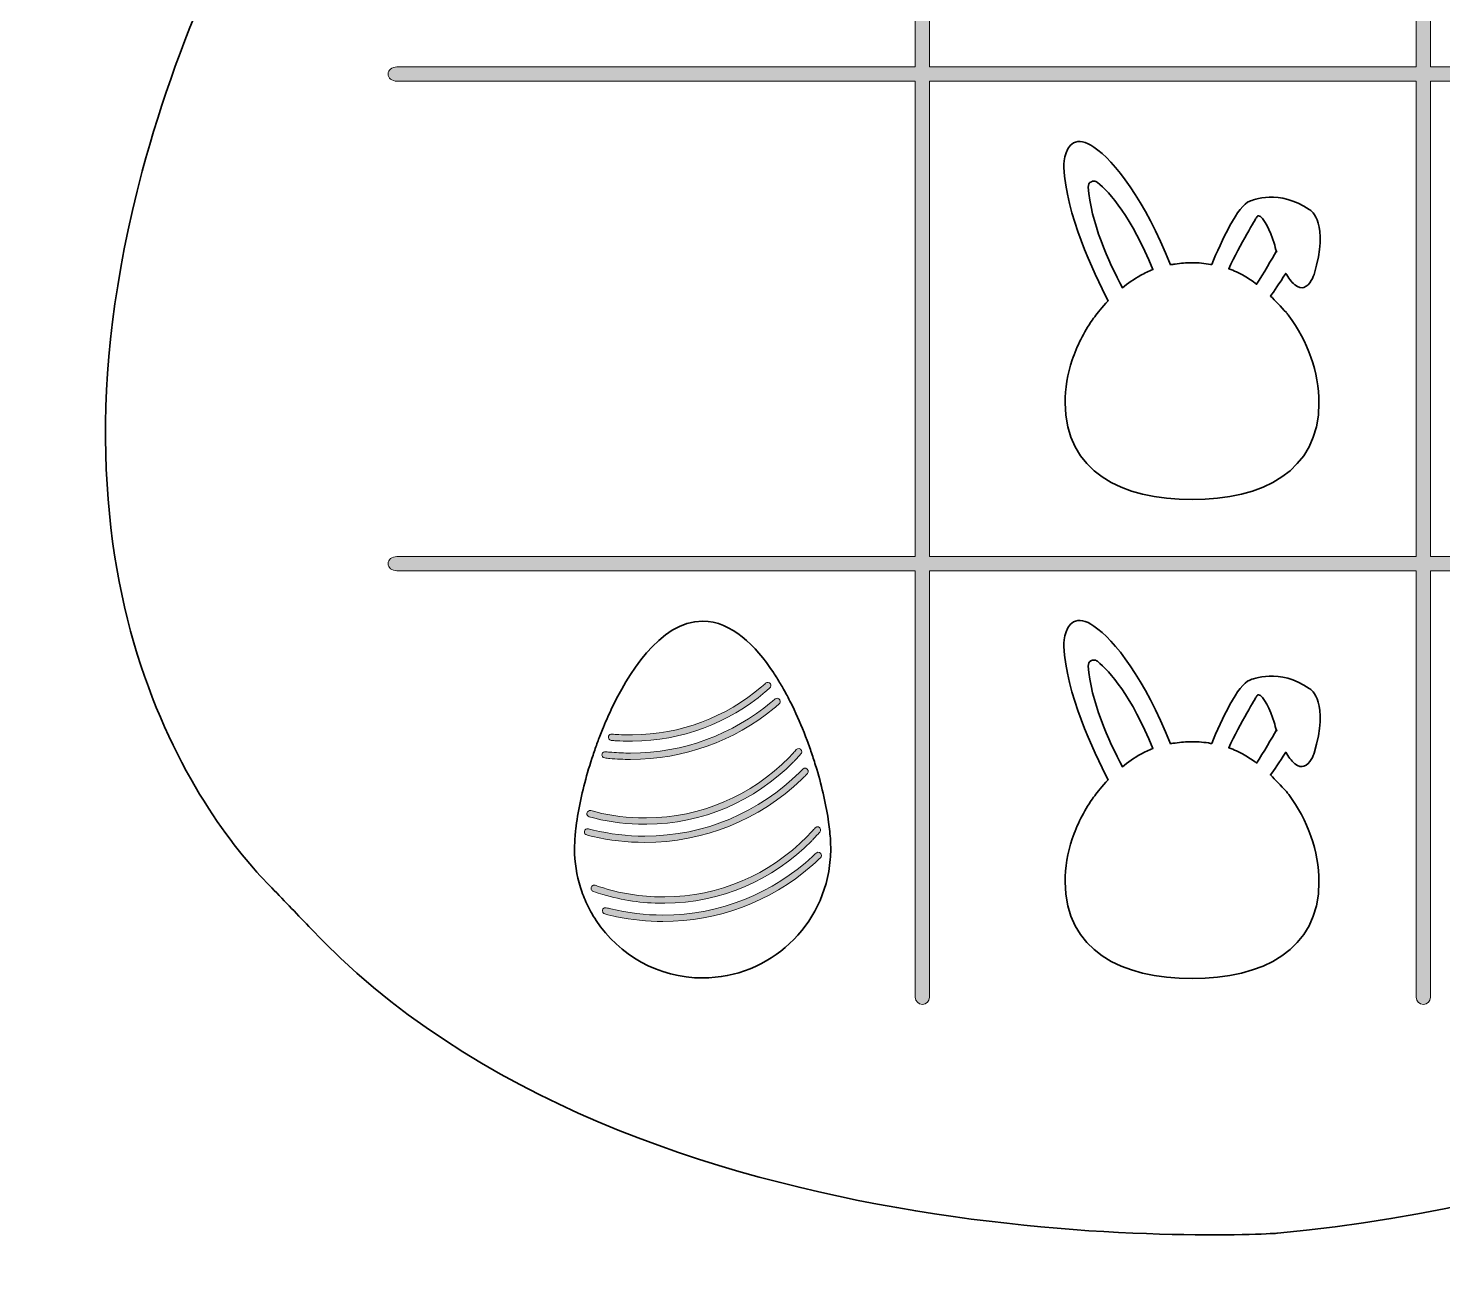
# Model space of a CAD drawing. Extents: x -194 to 1336, y -1228 to 339.
# Drawn here: x -194 to 620, y -1228 to -511 of the extents above; entities that cross this region are included whole.
import ezdxf

# ---------------------------------------------------------------- set-up
doc = ezdxf.new("R2010")
doc.units = 0
doc.header["$MEASUREMENT"] = 0
doc.layers.add('Layer 1', color=7, linetype='Continuous', lineweight=0)

# ---------------------------------------------------------------- blocks, each defined once
blk = doc.blocks.new('Block_5')
at = {"layer": 'Layer 1', "true_color": 0x000000, "transparency": 33554687}
h = blk.add_hatch(color=18, dxfattribs=at)
h.dxf.hatch_style = 2
edge = h.paths.add_edge_path()
edge.add_spline(control_points=[(228.05, -889.57), (207.33, -907.31), (181.29, -917.11), (153.68, -917.37), (153.32, -917.38), (152.95, -917.38), (152.58, -917.38), (150.3, -917.38), (148.03, -917.31), (145.78, -917.18), (144.47, -917.1), (143.16, -917), (141.87, -916.88), (141.07, -916.81), (140.32, -917.26), (140.02, -918), (140.02, -918.02), (140.01, -918.03), (140, -918.05), (139.56, -919.17), (140.32, -920.4), (141.51, -920.51), (142.45, -920.59), (143.4, -920.67), (144.34, -920.73), (147.07, -920.92), (149.81, -921.01), (152.57, -921.01), (152.95, -921.01), (153.34, -921.01), (153.72, -921), (182.01, -920.74), (208.72, -910.75), (230.02, -892.66), (230.93, -891.89), (231.83, -891.11), (232.71, -890.31), (233.36, -889.73), (233.49, -888.75), (233.02, -888.02), (233.01, -888.01), (233.01, -888), (233, -887.98), (232.4, -887.05), (231.11, -886.87), (230.29, -887.61), (229.55, -888.27), (228.8, -888.92), (228.05, -889.57)], knot_values=[0, 0, 0, 0, 1, 1, 1, 2, 2, 2, 3, 3, 3, 4, 4, 4, 5, 5, 5, 6, 6, 6, 7, 7, 7, 8, 8, 8, 9, 9, 9, 10, 10, 10, 11, 11, 11, 12, 12, 12, 13, 13, 13, 14, 14, 14, 15, 15, 15, 16, 16, 16, 16], degree=3, periodic=0)
h = blk.add_hatch(color=18, dxfattribs=at)
h.dxf.hatch_style = 2
edge = h.paths.add_edge_path()
edge.add_spline(control_points=[(233.47, -898.57), (211.52, -916.83), (183.32, -927.82), (152.6, -927.82), (148.98, -927.82), (145.4, -927.67), (141.85, -927.37), (140.61, -927.26), (139.38, -927.14), (138.16, -927), (137.32, -926.91), (136.52, -927.4), (136.24, -928.19), (136.24, -928.21), (136.23, -928.23), (136.23, -928.24), (135.85, -929.34), (136.58, -930.49), (137.73, -930.62), (138.69, -930.73), (139.65, -930.83), (140.61, -930.91), (144.58, -931.27), (148.58, -931.45), (152.6, -931.45), (183.11, -931.45), (212.01, -921.04), (235.26, -901.9), (236.21, -901.11), (237.16, -900.31), (238.09, -899.5), (238.73, -898.95), (238.88, -898.03), (238.48, -897.29), (238.47, -897.26), (238.45, -897.23), (238.43, -897.19), (237.88, -896.19), (236.54, -895.95), (235.68, -896.7), (234.95, -897.33), (234.22, -897.96), (233.47, -898.57)], knot_values=[0, 0, 0, 0, 1, 1, 1, 2, 2, 2, 3, 3, 3, 4, 4, 4, 5, 5, 5, 6, 6, 6, 7, 7, 7, 8, 8, 8, 9, 9, 9, 10, 10, 10, 11, 11, 11, 12, 12, 12, 13, 13, 13, 14, 14, 14, 14], degree=3, periodic=0)
h = blk.add_hatch(color=18, dxfattribs=at)
h.dxf.hatch_style = 2
edge = h.paths.add_edge_path()
edge.add_spline(control_points=[(246.1, -927.81), (245.33, -928.65), (244.53, -929.49), (243.72, -930.31), (221.97, -952.46), (192.9, -964.82), (161.86, -965.11), (161.49, -965.12), (161.12, -965.12), (160.76, -965.12), (151.1, -965.12), (141.72, -963.93), (132.73, -961.69), (131.74, -961.45), (130.76, -961.19), (129.78, -960.92), (128.76, -960.64), (127.72, -961.3), (127.54, -962.35), (127.53, -962.37), (127.53, -962.4), (127.52, -962.43), (127.37, -963.34), (127.92, -964.22), (128.8, -964.47), (129.9, -964.77), (131.01, -965.05), (132.11, -965.32), (141.37, -967.59), (150.97, -968.75), (160.74, -968.75), (161.12, -968.75), (161.51, -968.75), (161.89, -968.75), (193.91, -968.45), (223.89, -955.7), (246.31, -932.85), (246.7, -932.46), (247.07, -932.07), (247.45, -931.68), (248.52, -930.56), (249.57, -929.42), (250.6, -928.26), (251.03, -927.77), (251.16, -927.08), (250.94, -926.46), (250.93, -926.45), (250.93, -926.43), (250.92, -926.42), (250.46, -925.14), (248.8, -924.81), (247.89, -925.83), (247.31, -926.5), (246.71, -927.16), (246.1, -927.81)], knot_values=[0, 0, 0, 0, 1, 1, 1, 2, 2, 2, 3, 3, 3, 4, 4, 4, 5, 5, 5, 6, 6, 6, 7, 7, 7, 8, 8, 8, 9, 9, 9, 10, 10, 10, 11, 11, 11, 12, 12, 12, 13, 13, 13, 14, 14, 14, 15, 15, 15, 16, 16, 16, 17, 17, 17, 18, 18, 18, 18], degree=3, periodic=0)
h = blk.add_hatch(color=18, dxfattribs=at)
h.dxf.hatch_style = 2
edge = h.paths.add_edge_path()
edge.add_spline(control_points=[(249.79, -938.93), (226.9, -961.57), (195.44, -975.57), (160.78, -975.57), (150.6, -975.57), (140.7, -974.36), (131.21, -972.08), (130.25, -971.85), (129.29, -971.61), (128.34, -971.36), (127.27, -971.07), (126.2, -971.82), (126.09, -972.92), (126.09, -972.95), (126.09, -972.98), (126.09, -973), (126, -973.88), (126.56, -974.69), (127.41, -974.91), (128.56, -975.21), (129.72, -975.5), (130.89, -975.77), (140.57, -978.04), (150.58, -979.2), (160.78, -979.2), (194.67, -979.2), (226.59, -966.34), (250.97, -942.93), (251.63, -942.31), (252.28, -941.67), (252.92, -941.03), (253.37, -940.57), (253.83, -940.11), (254.28, -939.65), (254.73, -939.18), (254.89, -938.51), (254.7, -937.89), (254.69, -937.85), (254.68, -937.81), (254.67, -937.78), (254.28, -936.46), (252.62, -936.06), (251.66, -937.05), (251.04, -937.68), (250.42, -938.31), (249.79, -938.93)], knot_values=[0, 0, 0, 0, 1, 1, 1, 2, 2, 2, 3, 3, 3, 4, 4, 4, 5, 5, 5, 6, 6, 6, 7, 7, 7, 8, 8, 8, 9, 9, 9, 10, 10, 10, 11, 11, 11, 12, 12, 12, 13, 13, 13, 14, 14, 14, 15, 15, 15, 15], degree=3, periodic=0)
h = blk.add_hatch(color=18, dxfattribs=at)
h.dxf.hatch_style = 2
edge = h.paths.add_edge_path()
edge.add_spline(control_points=[(256.94, -972.81), (256.04, -973.8), (255.11, -974.78), (254.17, -975.75), (232.42, -997.9), (203.35, -1010.26), (172.3, -1010.55), (171.93, -1010.56), (171.57, -1010.56), (171.2, -1010.56), (158.51, -1010.56), (146.27, -1008.5), (134.81, -1004.71), (133.97, -1004.43), (133.12, -1004.15), (132.29, -1003.85), (130.84, -1003.33), (129.47, -1004.74), (130.01, -1006.18), (130.02, -1006.22), (130.04, -1006.26), (130.05, -1006.3), (130.24, -1006.79), (130.64, -1007.18), (131.13, -1007.35), (132.97, -1008.01), (134.83, -1008.61), (136.7, -1009.18), (147.75, -1012.48), (159.34, -1014.19), (171.19, -1014.19), (171.57, -1014.19), (171.95, -1014.19), (172.33, -1014.18), (204.35, -1013.88), (234.33, -1001.14), (256.76, -978.29), (256.95, -978.09), (257.15, -977.89), (257.34, -977.69), (258.75, -976.23), (260.12, -974.74), (261.45, -973.23), (261.78, -972.85), (261.94, -972.35), (261.88, -971.85), (261.88, -971.84), (261.88, -971.82), (261.88, -971.8), (261.71, -970.25), (259.77, -969.63), (258.74, -970.81), (258.15, -971.48), (257.55, -972.15), (256.94, -972.81)], knot_values=[0, 0, 0, 0, 1, 1, 1, 2, 2, 2, 3, 3, 3, 4, 4, 4, 5, 5, 5, 6, 6, 6, 7, 7, 7, 8, 8, 8, 9, 9, 9, 10, 10, 10, 11, 11, 11, 12, 12, 12, 13, 13, 13, 14, 14, 14, 15, 15, 15, 16, 16, 16, 17, 17, 17, 18, 18, 18, 18], degree=3, periodic=0)
h = blk.add_hatch(color=18, dxfattribs=at)
h.dxf.hatch_style = 2
edge = h.paths.add_edge_path()
edge.add_spline(control_points=[(257.25, -987.23), (234.64, -1008.18), (204.4, -1021), (171.22, -1021), (160.93, -1021), (150.93, -1019.77), (141.35, -1017.44), (140.45, -1017.23), (139.55, -1017), (138.65, -1016.76), (137.06, -1016.34), (135.79, -1018.09), (136.68, -1019.47), (136.71, -1019.51), (136.73, -1019.54), (136.75, -1019.57), (136.99, -1019.95), (137.37, -1020.22), (137.8, -1020.33), (140.06, -1020.93), (142.33, -1021.46), (144.62, -1021.93), (153.27, -1023.72), (162.17, -1024.64), (171.22, -1024.64), (202.9, -1024.64), (232.86, -1013.4), (256.55, -992.82), (258.32, -991.28), (260.06, -989.69), (261.76, -988.04), (262.08, -987.73), (262.28, -987.31), (262.31, -986.87), (262.31, -986.82), (262.31, -986.77), (262.32, -986.72), (262.43, -985.08), (260.46, -984.16), (259.28, -985.31), (258.61, -985.95), (257.93, -986.59), (257.25, -987.23)], knot_values=[0, 0, 0, 0, 1, 1, 1, 2, 2, 2, 3, 3, 3, 4, 4, 4, 5, 5, 5, 6, 6, 6, 7, 7, 7, 8, 8, 8, 9, 9, 9, 10, 10, 10, 11, 11, 11, 12, 12, 12, 13, 13, 13, 14, 14, 14, 14], degree=3, periodic=0)
at = {"layer": 'Layer 1'}
for points, knots in [([(228.05, -889.57), (207.33, -907.31), (181.29, -917.11), (153.68, -917.37), (153.32, -917.38), (152.95, -917.38), (152.58, -917.38), (150.3, -917.38), (148.03, -917.31), (145.78, -917.18), (144.47, -917.1), (143.16, -917), (141.87, -916.88), (141.07, -916.81), (140.32, -917.26), (140.02, -918), (140.02, -918.02), (140.01, -918.03), (140, -918.05), (139.56, -919.17), (140.32, -920.4), (141.51, -920.51), (142.45, -920.59), (143.4, -920.67), (144.34, -920.73), (147.07, -920.92), (149.81, -921.01), (152.57, -921.01), (152.95, -921.01), (153.34, -921.01), (153.72, -921), (182.01, -920.74), (208.72, -910.75), (230.02, -892.66), (230.93, -891.89), (231.83, -891.11), (232.71, -890.31), (233.36, -889.73), (233.49, -888.75), (233.02, -888.02), (233.01, -888.01), (233.01, -888), (233, -887.98), (232.4, -887.05), (231.11, -886.87), (230.29, -887.61), (229.55, -888.27), (228.8, -888.92), (228.05, -889.57)], [0, 0, 0, 0, 1, 1, 1, 2, 2, 2, 3, 3, 3, 4, 4, 4, 5, 5, 5, 6, 6, 6, 7, 7, 7, 8, 8, 8, 9, 9, 9, 10, 10, 10, 11, 11, 11, 12, 12, 12, 13, 13, 13, 14, 14, 14, 15, 15, 15, 16, 16, 16, 16]), ([(233.47, -898.57), (211.52, -916.83), (183.32, -927.82), (152.6, -927.82), (148.98, -927.82), (145.4, -927.67), (141.85, -927.37), (140.61, -927.26), (139.38, -927.14), (138.16, -927), (137.32, -926.91), (136.52, -927.4), (136.24, -928.19), (136.24, -928.21), (136.23, -928.23), (136.23, -928.24), (135.85, -929.34), (136.58, -930.49), (137.73, -930.62), (138.69, -930.73), (139.65, -930.83), (140.61, -930.91), (144.58, -931.27), (148.58, -931.45), (152.6, -931.45), (183.11, -931.45), (212.01, -921.04), (235.26, -901.9), (236.21, -901.11), (237.16, -900.31), (238.09, -899.5), (238.73, -898.95), (238.88, -898.03), (238.48, -897.29), (238.47, -897.26), (238.45, -897.23), (238.43, -897.19), (237.88, -896.19), (236.54, -895.95), (235.68, -896.7), (234.95, -897.33), (234.22, -897.96), (233.47, -898.57)], [0, 0, 0, 0, 1, 1, 1, 2, 2, 2, 3, 3, 3, 4, 4, 4, 5, 5, 5, 6, 6, 6, 7, 7, 7, 8, 8, 8, 9, 9, 9, 10, 10, 10, 11, 11, 11, 12, 12, 12, 13, 13, 13, 14, 14, 14, 14]), ([(246.1, -927.81), (245.33, -928.65), (244.53, -929.49), (243.72, -930.31), (221.97, -952.46), (192.9, -964.82), (161.86, -965.11), (161.49, -965.12), (161.12, -965.12), (160.76, -965.12), (151.1, -965.12), (141.72, -963.93), (132.73, -961.69), (131.74, -961.45), (130.76, -961.19), (129.78, -960.92), (128.76, -960.64), (127.72, -961.3), (127.54, -962.35), (127.53, -962.37), (127.53, -962.4), (127.52, -962.43), (127.37, -963.34), (127.92, -964.22), (128.8, -964.47), (129.9, -964.77), (131.01, -965.05), (132.11, -965.32), (141.37, -967.59), (150.97, -968.75), (160.74, -968.75), (161.12, -968.75), (161.51, -968.75), (161.89, -968.75), (193.91, -968.45), (223.89, -955.7), (246.31, -932.85), (246.7, -932.46), (247.07, -932.07), (247.45, -931.68), (248.52, -930.56), (249.57, -929.42), (250.6, -928.26), (251.03, -927.77), (251.16, -927.08), (250.94, -926.46), (250.93, -926.45), (250.93, -926.43), (250.92, -926.42), (250.46, -925.14), (248.8, -924.81), (247.89, -925.83), (247.31, -926.5), (246.71, -927.16), (246.1, -927.81)], [0, 0, 0, 0, 1, 1, 1, 2, 2, 2, 3, 3, 3, 4, 4, 4, 5, 5, 5, 6, 6, 6, 7, 7, 7, 8, 8, 8, 9, 9, 9, 10, 10, 10, 11, 11, 11, 12, 12, 12, 13, 13, 13, 14, 14, 14, 15, 15, 15, 16, 16, 16, 17, 17, 17, 18, 18, 18, 18]), ([(249.79, -938.93), (226.9, -961.57), (195.44, -975.57), (160.78, -975.57), (150.6, -975.57), (140.7, -974.36), (131.21, -972.08), (130.25, -971.85), (129.29, -971.61), (128.34, -971.36), (127.27, -971.07), (126.2, -971.82), (126.09, -972.92), (126.09, -972.95), (126.09, -972.98), (126.09, -973), (126, -973.88), (126.56, -974.69), (127.41, -974.91), (128.56, -975.21), (129.72, -975.5), (130.89, -975.77), (140.57, -978.04), (150.58, -979.2), (160.78, -979.2), (194.67, -979.2), (226.59, -966.34), (250.97, -942.93), (251.63, -942.31), (252.28, -941.67), (252.92, -941.03), (253.37, -940.57), (253.83, -940.11), (254.28, -939.65), (254.73, -939.18), (254.89, -938.51), (254.7, -937.89), (254.69, -937.85), (254.68, -937.81), (254.67, -937.78), (254.28, -936.46), (252.62, -936.06), (251.66, -937.05), (251.04, -937.68), (250.42, -938.31), (249.79, -938.93)], [0, 0, 0, 0, 1, 1, 1, 2, 2, 2, 3, 3, 3, 4, 4, 4, 5, 5, 5, 6, 6, 6, 7, 7, 7, 8, 8, 8, 9, 9, 9, 10, 10, 10, 11, 11, 11, 12, 12, 12, 13, 13, 13, 14, 14, 14, 15, 15, 15, 15]), ([(256.94, -972.81), (256.04, -973.8), (255.11, -974.78), (254.17, -975.75), (232.42, -997.9), (203.35, -1010.26), (172.3, -1010.55), (171.93, -1010.56), (171.57, -1010.56), (171.2, -1010.56), (158.51, -1010.56), (146.27, -1008.5), (134.81, -1004.71), (133.97, -1004.43), (133.12, -1004.15), (132.29, -1003.85), (130.84, -1003.33), (129.47, -1004.74), (130.01, -1006.18), (130.02, -1006.22), (130.04, -1006.26), (130.05, -1006.3), (130.24, -1006.79), (130.64, -1007.18), (131.13, -1007.35), (132.97, -1008.01), (134.83, -1008.61), (136.7, -1009.18), (147.75, -1012.48), (159.34, -1014.19), (171.19, -1014.19), (171.57, -1014.19), (171.95, -1014.19), (172.33, -1014.18), (204.35, -1013.88), (234.33, -1001.14), (256.76, -978.29), (256.95, -978.09), (257.15, -977.89), (257.34, -977.69), (258.75, -976.23), (260.12, -974.74), (261.45, -973.23), (261.78, -972.85), (261.94, -972.35), (261.88, -971.85), (261.88, -971.84), (261.88, -971.82), (261.88, -971.8), (261.71, -970.25), (259.77, -969.63), (258.74, -970.81), (258.15, -971.48), (257.55, -972.15), (256.94, -972.81)], [0, 0, 0, 0, 1, 1, 1, 2, 2, 2, 3, 3, 3, 4, 4, 4, 5, 5, 5, 6, 6, 6, 7, 7, 7, 8, 8, 8, 9, 9, 9, 10, 10, 10, 11, 11, 11, 12, 12, 12, 13, 13, 13, 14, 14, 14, 15, 15, 15, 16, 16, 16, 17, 17, 17, 18, 18, 18, 18]), ([(257.25, -987.23), (234.64, -1008.18), (204.4, -1021), (171.22, -1021), (160.93, -1021), (150.93, -1019.77), (141.35, -1017.44), (140.45, -1017.23), (139.55, -1017), (138.65, -1016.76), (137.06, -1016.34), (135.79, -1018.09), (136.68, -1019.47), (136.71, -1019.51), (136.73, -1019.54), (136.75, -1019.57), (136.99, -1019.95), (137.37, -1020.22), (137.8, -1020.33), (140.06, -1020.93), (142.33, -1021.46), (144.62, -1021.93), (153.27, -1023.72), (162.17, -1024.64), (171.22, -1024.64), (202.9, -1024.64), (232.86, -1013.4), (256.55, -992.82), (258.32, -991.28), (260.06, -989.69), (261.76, -988.04), (262.08, -987.73), (262.28, -987.31), (262.31, -986.87), (262.31, -986.82), (262.31, -986.77), (262.32, -986.72), (262.43, -985.08), (260.46, -984.16), (259.28, -985.31), (258.61, -985.95), (257.93, -986.59), (257.25, -987.23)], [0, 0, 0, 0, 1, 1, 1, 2, 2, 2, 3, 3, 3, 4, 4, 4, 5, 5, 5, 6, 6, 6, 7, 7, 7, 8, 8, 8, 9, 9, 9, 10, 10, 10, 11, 11, 11, 12, 12, 12, 13, 13, 13, 14, 14, 14, 14])]:
    blk.add_open_spline(points, degree=3, knots=knots, dxfattribs=at)
blk = doc.blocks.new('Block_4')
at = {"layer": 'Layer 1', "color": 1, "lineweight": 35, "true_color": 0xff0000}
blk.add_open_spline([(267.15, -972.88), (266.97, -971.16), (266.76, -969.39), (266.5, -967.58), (265.18, -958.18), (262.82, -947.69), (259.65, -937.09), (259.22, -935.63), (258.77, -934.17), (258.31, -932.71), (257.47, -930.06), (256.59, -927.41), (255.66, -924.78), (255.16, -923.37), (254.65, -921.96), (254.13, -920.56), (251.84, -914.45), (249.34, -908.47), (246.66, -902.81), (245.48, -900.3), (244.12, -897.57), (242.6, -894.72), (241.98, -893.54), (241.32, -892.34), (240.64, -891.13), (239.46, -889.03), (238.2, -886.89), (236.86, -884.75), (236.16, -883.63), (235.44, -882.51), (234.71, -881.4), (224.62, -866.23), (210.7, -851.91), (194.06, -851.91), (169.23, -851.91), (150.44, -883.8), (141.46, -902.81), (139.7, -906.52), (138.01, -910.37), (136.42, -914.3), (135.91, -915.56), (135.41, -916.82), (134.93, -918.09), (134.03, -920.42), (133.16, -922.78), (132.33, -925.15), (131.88, -926.41), (131.45, -927.68), (131.03, -928.94), (127.48, -939.57), (124.66, -950.32), (122.82, -960.22), (122.58, -961.54), (122.35, -962.85), (122.14, -964.14), (121.73, -966.65), (121.39, -969.08), (121.12, -971.43), (120.97, -972.8), (120.84, -974.13), (120.74, -975.43), (120.52, -978.07), (120.42, -980.58), (120.42, -982.94), (120.42, -990.64), (121.58, -998.07), (123.76, -1005.06), (124.27, -1006.72), (124.84, -1008.35), (125.47, -1009.95), (126.69, -1013.1), (128.12, -1016.13), (129.74, -1019.05), (130.68, -1020.75), (131.7, -1022.42), (132.77, -1024.03), (145.98, -1043.98), (168.52, -1057.15), (194.06, -1057.15), (232.66, -1057.15), (264.41, -1027.07), (267.46, -988.95), (267.62, -987), (267.69, -985.04), (267.7, -983.06), (267.7, -983.06), (267.7, -982.94), (267.7, -982.94), (267.7, -979.83), (267.51, -976.45), (267.15, -972.88)], degree=3, knots=[0, 0, 0, 0, 1, 1, 1, 2, 2, 2, 3, 3, 3, 4, 4, 4, 5, 5, 5, 6, 6, 6, 7, 7, 7, 8, 8, 8, 9, 9, 9, 10, 10, 10, 11, 11, 11, 12, 12, 12, 13, 13, 13, 14, 14, 14, 15, 15, 15, 16, 16, 16, 17, 17, 17, 18, 18, 18, 19, 19, 19, 20, 20, 20, 21, 21, 21, 22, 22, 22, 23, 23, 23, 24, 24, 24, 25, 25, 25, 26, 26, 26, 27, 27, 27, 28, 28, 28, 29, 29, 29, 30, 30, 30, 30], dxfattribs=at)
at = {"layer": 'Layer 1'}
blk.add_blockref('Block_5', (0, 0), dxfattribs=at)
blk = doc.blocks.new('Block_1')
at = {"layer": 'Layer 1', "color": 1, "lineweight": 35, "true_color": 0xff0000}
for points, knots in [([(529.7, -674.49), (529.69, -674.48), (529.69, -674.48), (529.68, -674.47), (526.52, -670.91), (523.48, -667.73), (520.51, -664.9), (522.54, -662.27), (525.49, -657.91), (529.32, -651.85), (530.81, -654.43), (532.52, -656.72), (534.5, -658.42), (536.68, -660.3), (538.56, -660.27), (539.75, -659.93), (543.58, -658.82), (545.41, -653.08), (545.6, -652.43), (554.55, -622.95), (544.05, -615.87), (542.85, -615.17), (525.88, -603.25), (509.91, -609.78), (508.68, -610.31), (501.77, -612.76), (492.33, -633.31), (486.78, -646.82), (486.56, -646.79), (486.35, -646.75), (486.13, -646.72), (482.65, -646.09), (479.08, -645.74), (475.46, -645.74), (472.17, -645.74), (468.93, -646.02), (465.76, -646.55), (464.83, -646.63), (463.92, -646.75), (463.02, -646.9), (448.21, -609.47), (430.84, -587.36), (419.04, -579.26), (414.32, -576.02), (410.38, -575.2), (407.34, -576.83), (401.62, -579.91), (401.74, -590.54), (401.75, -591.03), (402.81, -617.16), (418.76, -651.19), (427.27, -667.64), (423.64, -671.41), (420.97, -674.77), (419.47, -676.8), (418.53, -678.06), (418.04, -678.81), (418.04, -678.81), (413.16, -685.83), (409.27, -693.58), (406.6, -701.64), (403.93, -709.71), (402.47, -718.1), (402.47, -726.4), (402.47, -765.77), (435.15, -782.04), (475.46, -782.04), (515.77, -782.04), (548.45, -765.77), (548.45, -726.4), (548.45, -708.77), (541.89, -690.75), (531.02, -676.22), (530.66, -675.66), (530.22, -675.08), (529.7, -674.49)], [0, 0, 0, 0, 1, 1, 1, 2, 2, 2, 3, 3, 3, 4, 4, 4, 5, 5, 5, 6, 6, 6, 7, 7, 7, 8, 8, 8, 9, 9, 9, 10, 10, 10, 11, 11, 11, 12, 12, 12, 13, 13, 13, 14, 14, 14, 15, 15, 15, 16, 16, 16, 17, 17, 17, 18, 18, 18, 19, 19, 19, 20, 20, 20, 21, 21, 21, 22, 22, 22, 23, 23, 23, 24, 24, 24, 25, 25, 25, 25]), ([(445.96, -652.97), (442.1, -655.12), (438.55, -657.6), (435.38, -660.18), (427.57, -645.37), (417.01, -622.06), (415.79, -602.22), (415.7, -600.89), (416.36, -599.73), (417.55, -599.13), (417.97, -598.92), (418.5, -598.77), (419.05, -598.77), (419.73, -598.77), (420.45, -598.98), (421.11, -599.53), (428.24, -605.45), (440.71, -619.3), (452.92, -649.66), (450.5, -650.62), (448.18, -651.74), (445.96, -652.97)], [0, 0, 0, 0, 1, 1, 1, 2, 2, 2, 3, 3, 3, 4, 4, 4, 5, 5, 5, 6, 6, 6, 7, 7, 7, 7]), ([(505.49, -653.35), (502.58, -651.68), (499.62, -650.31), (496.54, -649.24), (503.34, -635.2), (512.3, -620.05), (512.43, -619.84), (512.86, -619.06), (513.3, -618.69), (513.72, -618.73), (516.23, -619.03), (520.72, -627.64), (522.62, -634.47), (523.06, -636.06), (523.57, -637.78), (524.14, -639.56), (524.14, -639.56), (523.81, -639.37), (523.81, -639.37), (521.51, -643.43), (516.47, -652.08), (512.59, -658.08), (510.24, -656.3), (507.88, -654.72), (505.49, -653.35)], [0, 0, 0, 0, 1, 1, 1, 2, 2, 2, 3, 3, 3, 4, 4, 4, 5, 5, 5, 6, 6, 6, 7, 7, 7, 8, 8, 8, 8]), ([(529.7, -949.99), (529.69, -949.99), (529.69, -949.98), (529.68, -949.97), (526.52, -946.41), (523.48, -943.23), (520.51, -940.41), (522.54, -937.77), (525.49, -933.41), (529.32, -927.35), (530.81, -929.93), (532.52, -932.22), (534.5, -933.92), (536.68, -935.8), (538.56, -935.78), (539.75, -935.43), (543.58, -934.32), (545.41, -928.58), (545.6, -927.93), (554.55, -898.46), (544.05, -891.37), (542.85, -890.68), (525.88, -878.75), (509.91, -885.28), (508.68, -885.82), (501.77, -888.26), (492.33, -908.81), (486.78, -922.32), (486.56, -922.29), (486.35, -922.26), (486.13, -922.22), (482.65, -921.59), (479.08, -921.25), (475.46, -921.25), (472.17, -921.25), (468.93, -921.52), (465.76, -922.05), (464.83, -922.13), (463.92, -922.25), (463.02, -922.4), (448.21, -884.97), (430.84, -862.86), (419.04, -854.76), (414.32, -851.52), (410.38, -850.7), (407.34, -852.34), (401.62, -855.41), (401.74, -866.05), (401.75, -866.53), (402.81, -892.67), (418.76, -926.7), (427.27, -943.15), (423.64, -946.91), (420.97, -950.28), (419.47, -952.31), (418.53, -953.56), (418.04, -954.31), (418.04, -954.31), (413.16, -961.33), (409.27, -969.08), (406.6, -977.15), (403.93, -985.22), (402.47, -993.6), (402.47, -1001.91), (402.47, -1041.27), (435.15, -1057.54), (475.46, -1057.54), (515.77, -1057.54), (548.45, -1041.27), (548.45, -1001.91), (548.45, -984.27), (541.89, -966.25), (531.02, -951.72), (530.66, -951.16), (530.22, -950.58), (529.7, -949.99)], [0, 0, 0, 0, 1, 1, 1, 2, 2, 2, 3, 3, 3, 4, 4, 4, 5, 5, 5, 6, 6, 6, 7, 7, 7, 8, 8, 8, 9, 9, 9, 10, 10, 10, 11, 11, 11, 12, 12, 12, 13, 13, 13, 14, 14, 14, 15, 15, 15, 16, 16, 16, 17, 17, 17, 18, 18, 18, 19, 19, 19, 20, 20, 20, 21, 21, 21, 22, 22, 22, 23, 23, 23, 24, 24, 24, 25, 25, 25, 25]), ([(445.96, -928.47), (442.1, -930.62), (438.55, -933.11), (435.38, -935.68), (427.57, -920.88), (417.01, -897.56), (415.79, -877.72), (415.7, -876.39), (416.36, -875.24), (417.55, -874.63), (417.97, -874.42), (418.5, -874.28), (419.05, -874.28), (419.73, -874.28), (420.45, -874.48), (421.11, -875.03), (428.24, -880.95), (440.71, -894.8), (452.92, -925.17), (450.5, -926.13), (448.18, -927.24), (445.96, -928.47)], [0, 0, 0, 0, 1, 1, 1, 2, 2, 2, 3, 3, 3, 4, 4, 4, 5, 5, 5, 6, 6, 6, 7, 7, 7, 7]), ([(505.49, -928.85), (502.58, -927.18), (499.62, -925.82), (496.54, -924.75), (503.34, -910.71), (512.3, -895.56), (512.43, -895.34), (512.86, -894.56), (513.3, -894.19), (513.72, -894.24), (516.23, -894.53), (520.72, -903.14), (522.62, -909.97), (523.06, -911.56), (523.57, -913.29), (524.14, -915.06), (524.14, -915.06), (523.81, -914.87), (523.81, -914.87), (521.51, -918.93), (516.47, -927.58), (512.59, -933.59), (510.24, -931.8), (507.88, -930.22), (505.49, -928.85)], [0, 0, 0, 0, 1, 1, 1, 2, 2, 2, 3, 3, 3, 4, 4, 4, 5, 5, 5, 6, 6, 6, 7, 7, 7, 8, 8, 8, 8])]:
    blk.add_open_spline(points, degree=3, knots=knots, dxfattribs=at)
at = {"layer": 'Layer 1'}
blk.add_blockref('Block_4', (0, 0), dxfattribs=at)
blk = doc.blocks.new('Block_0')
at = {"layer": 'Layer 1', "true_color": 0x000000, "transparency": 33554687}
h = blk.add_hatch(color=18, dxfattribs=at)
h.dxf.hatch_style = 2
edge = h.paths.add_edge_path()
edge.add_spline(control_points=[(324.53, -814.76), (324.53, -814.76), (604.34, -814.76), (604.34, -814.76), (604.34, -814.76), (604.34, -541.32), (604.34, -541.32), (604.34, -541.32), (324.53, -541.32), (324.53, -541.32), (324.53, -541.32), (324.53, -814.76), (324.53, -814.76)], knot_values=[0, 0, 0, 0, 1, 1, 1, 2, 2, 2, 3, 3, 3, 4, 4, 4, 4], degree=3, periodic=0)
edge = h.paths.add_edge_path()
edge.add_spline(control_points=[(608.44, -1072.38), (606.18, -1072.38), (604.34, -1070.54), (604.34, -1068.28), (604.34, -1068.28), (604.34, -822.96), (604.34, -822.96), (604.34, -822.96), (324.53, -822.96), (324.53, -822.96), (324.53, -822.96), (324.53, -1068.28), (324.53, -1068.28), (324.53, -1070.54), (322.69, -1072.38), (320.43, -1072.38), (318.17, -1072.38), (316.34, -1070.54), (316.34, -1068.28), (316.34, -1068.28), (316.34, -822.96), (316.34, -822.96), (316.34, -822.96), (18.19, -822.96), (18.19, -822.96), (15.41, -822.96), (13.15, -821.12), (13.15, -818.86), (13.15, -816.6), (15.41, -814.76), (18.19, -814.76), (18.19, -814.76), (316.34, -814.76), (316.34, -814.76), (316.34, -814.76), (316.34, -541.32), (316.34, -541.32), (316.34, -541.32), (18.19, -541.32), (18.19, -541.32), (15.41, -541.32), (13.15, -539.48), (13.15, -537.22), (13.15, -534.96), (15.41, -533.12), (18.19, -533.12), (18.19, -533.12), (316.34, -533.12), (316.34, -533.12), (316.34, -533.12), (316.34, -287.8), (316.34, -287.8), (316.34, -285.54), (318.17, -283.7), (320.43, -283.7), (322.69, -283.7), (324.53, -285.54), (324.53, -287.8), (324.53, -287.8), (324.53, -533.12), (324.53, -533.12), (324.53, -533.12), (604.34, -533.12), (604.34, -533.12), (604.34, -533.12), (604.34, -287.8), (604.34, -287.8), (604.34, -285.54), (606.18, -283.7), (608.44, -283.7), (610.7, -283.7), (612.54, -285.54), (612.54, -287.8), (612.54, -287.8), (612.54, -533.12), (612.54, -533.12), (612.54, -533.12), (910.68, -533.12), (910.68, -533.12), (913.46, -533.12), (915.73, -534.96), (915.73, -537.22), (915.73, -539.48), (913.46, -541.32), (910.68, -541.32), (910.68, -541.32), (612.54, -541.32), (612.54, -541.32), (612.54, -541.32), (612.54, -814.76), (612.54, -814.76), (612.54, -814.76), (910.68, -814.76), (910.68, -814.76), (913.46, -814.76), (915.73, -816.6), (915.73, -818.86), (915.73, -821.12), (913.46, -822.96), (910.68, -822.96), (910.68, -822.96), (612.54, -822.96), (612.54, -822.96), (612.54, -822.96), (612.54, -1068.28), (612.54, -1068.28), (612.54, -1070.54), (610.7, -1072.38), (608.44, -1072.38)], knot_values=[0, 0, 0, 0, 1, 1, 1, 2, 2, 2, 3, 3, 3, 4, 4, 4, 5, 5, 5, 6, 6, 6, 7, 7, 7, 8, 8, 8, 9, 9, 9, 10, 10, 10, 11, 11, 11, 12, 12, 12, 13, 13, 13, 14, 14, 14, 15, 15, 15, 16, 16, 16, 17, 17, 17, 18, 18, 18, 19, 19, 19, 20, 20, 20, 21, 21, 21, 22, 22, 22, 23, 23, 23, 24, 24, 24, 25, 25, 25, 26, 26, 26, 27, 27, 27, 28, 28, 28, 29, 29, 29, 30, 30, 30, 31, 31, 31, 32, 32, 32, 33, 33, 33, 34, 34, 34, 35, 35, 35, 36, 36, 36, 36], degree=3, periodic=0)
at = {"layer": 'Layer 1', "color": 1, "lineweight": 35, "true_color": 0xff0000}
blk.add_open_spline([(803.89, -202.37), (803.89, -202.37), (803.85, -202.34), (803.78, -202.27), (803.68, -202.2), (803.59, -202.13), (803.5, -202.06), (803.5, -202.06), (803.48, -202.02), (803.45, -202.02), (803.38, -201.97), (803.31, -201.9), (803.22, -201.83), (786.67, -189.25), (770.23, -177.96), (753.95, -167.8), (753.95, -167.8), (843.28, -1.38), (843.28, -1.38), (881.5, -130.55), (988.82, -124.76), (990.03, -124.76), (1018.44, -123.85), (1041.06, -112.21), (1056.85, -90.12), (1115.48, -8.03), (1053.59, 196.59), (1050.94, 205.26), (1050.94, 205.26), (1050.89, 205.28), (1050.89, 205.28), (1018.58, 306.6), (925.49, 332.41), (853.07, 336.27), (798.69, 339.11), (748.68, 309.86), (725.85, 261.52), (675.81, 155.67), (643.52, -39.62), (633.34, -107.91), (594.56, -93.89), (550.99, -82.94), (504.7, -79.47), (504.7, -79.47), (504.7, -80.47), (504.7, -80.47), (487.17, -78.73), (473.41, -78.38), (464.43, -78.4), (464.32, -78.4), (464.18, -78.4), (464.06, -78.43), (399.99, -80.01), (343.03, -93.42), (295.88, -110.32), (286.11, -44.34), (253.68, 154.41), (203.02, 261.52), (203.02, 261.52), (203, 261.5), (203, 261.5), (180.17, 309.81), (130.16, 339.06), (75.78, 336.25), (3.35, 332.39), (-89.73, 306.56), (-122.07, 205.26), (-124.72, 196.59), (-186.61, -8.03), (-127.96, -90.12), (-112.17, -112.21), (-89.55, -123.85), (-61.16, -124.76), (-59.95, -124.76), (47.37, -130.55), (85.59, -1.38), (85.59, -1.38), (176.45, -170.61), (176.45, -170.61), (168.24, -175.96), (160.15, -181.47), (152.2, -187.14), (152.13, -187.19), (152.1, -187.21), (152.1, -187.21), (14.58, -285.25), (-84.32, -429.26), (-128.12, -593.09), (-193.68, -838.16), (-89.08, -969.19), (-55.14, -1003.88), (-47.49, -1011.72), (-39.89, -1019.58), (-32.4, -1027.57), (155.73, -1228.45), (524.53, -1204.01), (524.53, -1204.01), (887.22, -1169.14), (1012.76, -962.22), (1012.76, -962.22), (1180.16, -708.8), (973.24, -385.64), (973.24, -385.64), (919.65, -305.52), (861.39, -246.24), (803.89, -202.37)], degree=3, knots=[0, 0, 0, 0, 1, 1, 1, 2, 2, 2, 3, 3, 3, 4, 4, 4, 5, 5, 5, 6, 6, 6, 7, 7, 7, 8, 8, 8, 9, 9, 9, 10, 10, 10, 11, 11, 11, 12, 12, 12, 13, 13, 13, 14, 14, 14, 15, 15, 15, 16, 16, 16, 17, 17, 17, 18, 18, 18, 19, 19, 19, 20, 20, 20, 21, 21, 21, 22, 22, 22, 23, 23, 23, 24, 24, 24, 25, 25, 25, 26, 26, 26, 27, 27, 27, 28, 28, 28, 29, 29, 29, 30, 30, 30, 31, 31, 31, 32, 32, 32, 33, 33, 33, 34, 34, 34, 35, 35, 35, 35], dxfattribs=at)
at = {"layer": 'Layer 1'}
for points, knots in [([(608.44, -1072.38), (606.18, -1072.38), (604.34, -1070.54), (604.34, -1068.28), (604.34, -1068.28), (604.34, -822.96), (604.34, -822.96), (604.34, -822.96), (324.53, -822.96), (324.53, -822.96), (324.53, -822.96), (324.53, -1068.28), (324.53, -1068.28), (324.53, -1070.54), (322.69, -1072.38), (320.43, -1072.38), (318.17, -1072.38), (316.34, -1070.54), (316.34, -1068.28), (316.34, -1068.28), (316.34, -822.96), (316.34, -822.96), (316.34, -822.96), (18.19, -822.96), (18.19, -822.96), (15.41, -822.96), (13.15, -821.12), (13.15, -818.86), (13.15, -816.6), (15.41, -814.76), (18.19, -814.76), (18.19, -814.76), (316.34, -814.76), (316.34, -814.76), (316.34, -814.76), (316.34, -541.32), (316.34, -541.32), (316.34, -541.32), (18.19, -541.32), (18.19, -541.32), (15.41, -541.32), (13.15, -539.48), (13.15, -537.22), (13.15, -534.96), (15.41, -533.12), (18.19, -533.12), (18.19, -533.12), (316.34, -533.12), (316.34, -533.12), (316.34, -533.12), (316.34, -287.8), (316.34, -287.8), (316.34, -285.54), (318.17, -283.7), (320.43, -283.7), (322.69, -283.7), (324.53, -285.54), (324.53, -287.8), (324.53, -287.8), (324.53, -533.12), (324.53, -533.12), (324.53, -533.12), (604.34, -533.12), (604.34, -533.12), (604.34, -533.12), (604.34, -287.8), (604.34, -287.8), (604.34, -285.54), (606.18, -283.7), (608.44, -283.7), (610.7, -283.7), (612.54, -285.54), (612.54, -287.8), (612.54, -287.8), (612.54, -533.12), (612.54, -533.12), (612.54, -533.12), (910.68, -533.12), (910.68, -533.12), (913.46, -533.12), (915.73, -534.96), (915.73, -537.22), (915.73, -539.48), (913.46, -541.32), (910.68, -541.32), (910.68, -541.32), (612.54, -541.32), (612.54, -541.32), (612.54, -541.32), (612.54, -814.76), (612.54, -814.76), (612.54, -814.76), (910.68, -814.76), (910.68, -814.76), (913.46, -814.76), (915.73, -816.6), (915.73, -818.86), (915.73, -821.12), (913.46, -822.96), (910.68, -822.96), (910.68, -822.96), (612.54, -822.96), (612.54, -822.96), (612.54, -822.96), (612.54, -1068.28), (612.54, -1068.28), (612.54, -1070.54), (610.7, -1072.38), (608.44, -1072.38)], [0, 0, 0, 0, 1, 1, 1, 2, 2, 2, 3, 3, 3, 4, 4, 4, 5, 5, 5, 6, 6, 6, 7, 7, 7, 8, 8, 8, 9, 9, 9, 10, 10, 10, 11, 11, 11, 12, 12, 12, 13, 13, 13, 14, 14, 14, 15, 15, 15, 16, 16, 16, 17, 17, 17, 18, 18, 18, 19, 19, 19, 20, 20, 20, 21, 21, 21, 22, 22, 22, 23, 23, 23, 24, 24, 24, 25, 25, 25, 26, 26, 26, 27, 27, 27, 28, 28, 28, 29, 29, 29, 30, 30, 30, 31, 31, 31, 32, 32, 32, 33, 33, 33, 34, 34, 34, 35, 35, 35, 36, 36, 36, 36]), ([(324.53, -814.76), (324.53, -814.76), (604.34, -814.76), (604.34, -814.76), (604.34, -814.76), (604.34, -541.32), (604.34, -541.32), (604.34, -541.32), (324.53, -541.32), (324.53, -541.32), (324.53, -541.32), (324.53, -814.76), (324.53, -814.76)], [0, 0, 0, 0, 1, 1, 1, 2, 2, 2, 3, 3, 3, 4, 4, 4, 4])]:
    blk.add_open_spline(points, degree=3, knots=knots, dxfattribs=at)
blk.add_blockref('Block_1', (0, 0), dxfattribs=at)

msp = doc.modelspace()

# ---------------------------------------------------------------- block references
at = {"layer": 'Layer 1'}
msp.add_blockref('Block_0', (0, 0), dxfattribs=at)

doc.saveas('drawing.dxf')
